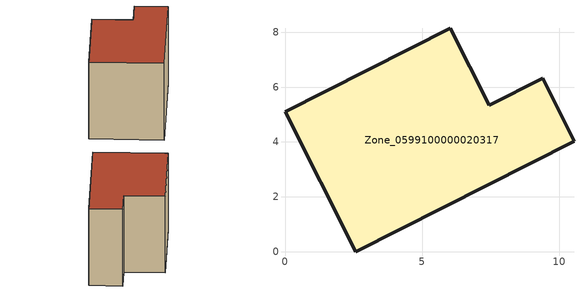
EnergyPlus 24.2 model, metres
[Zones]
Zone_0599100000020317
 floor ground (C_G): 2.58,0 0,5.1 6.04,8.14 7.45,5.33 9.4,6.32 10.55,4.03 z2.89
 wall outside (C_F): 2.58,0 10.55,4.03 9.4,6.32 7.45,5.33 6.04,8.14 0,5.1 2.58,0 z2.89:9.5
 roof outside (C_R): 0,5.1 2.58,0 10.55,4.03 9.4,6.32 7.45,5.33 6.04,8.14 z9.5
[BUILDING]
Pand.0599100000020317: North Axis=0; Terrain=City; Loads Convergence Tolerance Value=0.04; Temperature Convergence Tolerance Value=0.4; Solar Distribution=FullExterior; Maximum Number of Warmup Days=25; Minimum Number of Warmup Days=1
[Site:Location]
Rotterdam.The.Hague.AP_ZH_NLD Design_Conditions: Latitude=51.96; Longitude=4.45; Time Zone=1; Elevation=-4.5
[SITE:GROUNDTEMPERATURE:BUILDINGSURFACE]
18, 18, 18, 18, 18, 18, 18, 18, 18, 18, 18, 18
[MATERIAL] Thermal Absorptance=0.9; Solar Absorptance=0.7; Visible Absorptance=0.7
Name | Roughness | Thickness | Conductivity | Density | Specific Heat
G.TI.1946-1964 | MediumSmooth | 0.15 | 1 | 540 | 1210
F.TI.1946-1964 | Rough | 0.3 | 0.857143 | 1920 | 840
R.TI.1946-1964 | MediumRough | 0.2 | 0.277778 | 1500 | 1000
[CONSTRUCTION]
C_G: G.TI.1946-1964
C_F: F.TI.1946-1964
C_R: R.TI.1946-1964
[ZONE]
Zone_0599100000020317: Type=1; Multiplier=1; Ceiling Height=Autocalculate; Volume=Autocalculate; Floor Area=autocalculate; Part of Total Floor Area=Yes
[ZONEINFILTRATION:DESIGNFLOWRATE]
Infil_Zone_0599100000020317: Zone or ZoneList or Space or SpaceList=Zone_0599100000020317; Schedule=AlwaysOn; Design Flow Rate Calculation Method=Flow/Area; Flow Rate per Floor Area=0.003; Constant Term Coefficient=1; Temperature Term Coefficient=0; Velocity Term Coefficient=0; Velocity Squared Term Coefficient=0
[HVACTEMPLATE:ZONE:IDEALLOADSAIRSYSTEM]
Zone_0599100000020317: Maximum Heating Supply Air Temperature=50; Minimum Cooling Supply Air Temperature=13; Maximum Heating Supply Air Humidity Ratio=0.0156; Minimum Cooling Supply Air Humidity Ratio=0.0077; Heating Limit=NoLimit; Cooling Limit=NoLimit; Dehumidification Control Type=ConstantSensibleHeatRatio; Cooling Sensible Heat Ratio=0.7; Dehumidification Setpoint=60; Humidification Control Type=None; Humidification Setpoint=30; Outdoor Air Method=None; Outdoor Air Flow Rate per Person=0.00944; Outdoor Air Flow Rate per Zone Floor Area=0; Outdoor Air Flow Rate per Zone=0; Demand Controlled Ventilation Type=None; Outdoor Air Economizer Type=NoEconomizer; Heat Recovery Type=None; Sensible Heat Recovery Effectiveness=0.7; Latent Heat Recovery Effectiveness=0.65
[ZONECONTROL:THERMOSTAT]
ThermostatControl_Zone_0599100000020317: Zone or ZoneList=Zone_0599100000020317; Control Type Schedule=DualSetpointControlType; Control 1=Thermostat_Zone_0599100000020317; Temperature Difference Between Cutout And Setpoint=0
[THERMOSTATSETPOINT:DUALSETPOINT]
Thermostat_Zone_0599100000020317: Heating Setpoint Temperature Schedule=HeatingSetpoint_Zone_0599100000020317; Cooling Setpoint Temperature Schedule=CoolingSetpoint_Zone_0599100000020317
[SCHEDULE:COMPACT]
HeatingSetpoint_Zone_0599100000020317: Through: 12/31, For: AllDays, Until: 24:00, 21
CoolingSetpoint_Zone_0599100000020317: Through: 12/31, For: AllDays, Until: 24:00, 24
DualSetpointControlType: Through: 12/31, For: AllDays, Until: 24:00, 4
AlwaysOn: Through: 12/31, For: AllDays, Until: 24:00, 1
